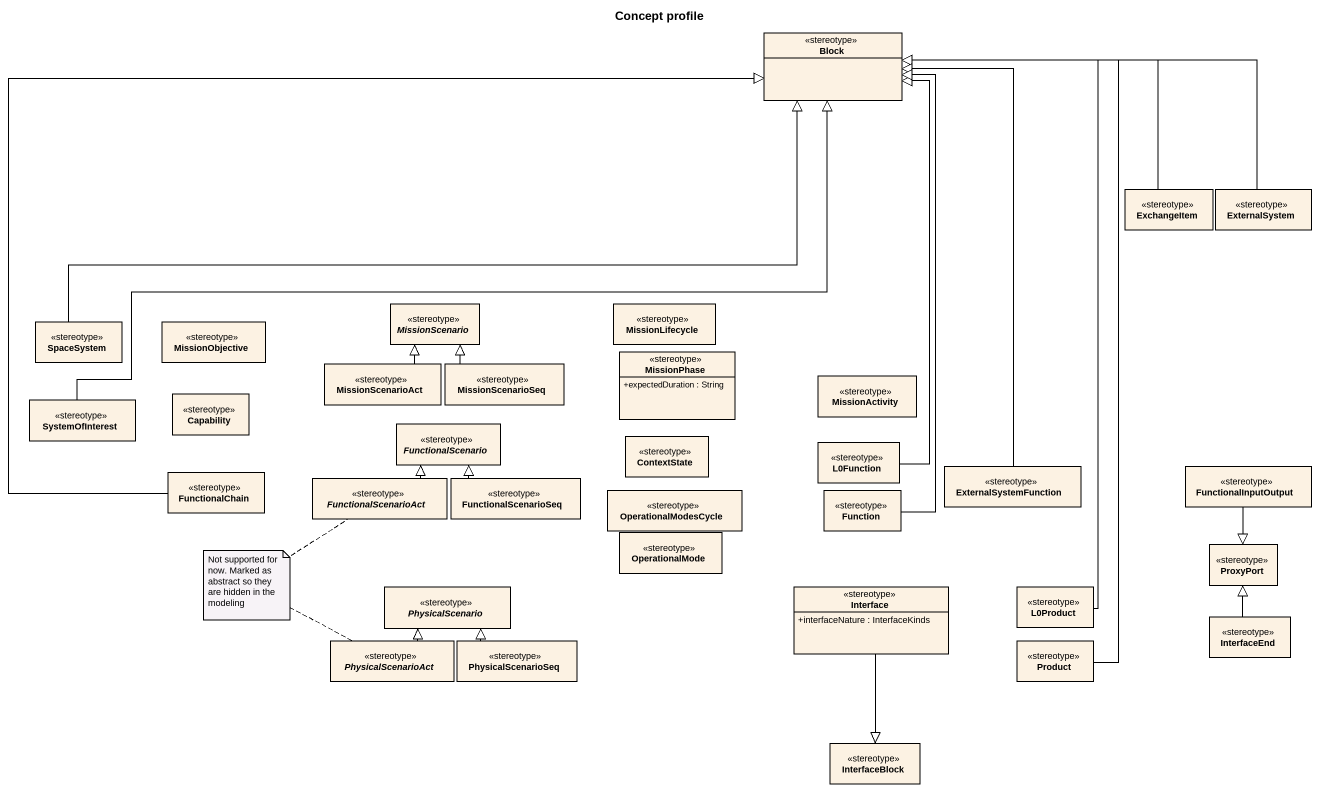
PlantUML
@startuml
title Concept profile
hide circle
hide empty members
skinparam classAttributeIconSize 0
class Block <<stereotype>>
class ExchangeItem <<stereotype>>
class ExternalSystem <<stereotype>>
class SpaceSystem <<stereotype>>
class MissionObjective <<stereotype>>
abstract class MissionScenario <<stereotype>>
class MissionLifecycle <<stereotype>>
class MissionPhase <<stereotype>> {
  +expectedDuration : String
}
class Capability <<stereotype>>
class MissionScenarioAct <<stereotype>>
class MissionScenarioSeq <<stereotype>>
class MissionActivity <<stereotype>>
class SystemOfInterest <<stereotype>>
abstract class FunctionalScenario <<stereotype>>
class ContextState <<stereotype>>
class FunctionalChain <<stereotype>>
class L0Function <<stereotype>>
class ExternalSystemFunction <<stereotype>>
class FunctionalInputOutput <<stereotype>>
abstract class FunctionalScenarioAct <<stereotype>>
class FunctionalScenarioSeq <<stereotype>>
class OperationalModesCycle <<stereotype>>
class Function <<stereotype>>
class OperationalMode <<stereotype>>
class ProxyPort <<stereotype>>
abstract class PhysicalScenario <<stereotype>>
class "Interface" as Interface_ <<stereotype>> {
  +interfaceNature : InterfaceKinds
}
class L0Product <<stereotype>>
class InterfaceEnd <<stereotype>>
abstract class PhysicalScenarioAct <<stereotype>>
class PhysicalScenarioSeq <<stereotype>>
class Product <<stereotype>>
class InterfaceBlock <<stereotype>>
ExchangeItem -left-|> Block
ExternalSystem -left-|> Block
SpaceSystem -right-|> Block
MissionScenarioAct -up-|> MissionScenario
MissionScenarioSeq -up-|> MissionScenario
SystemOfInterest -right-|> Block
FunctionalChain -up-|> Block
L0Function -up-|> Block
ExternalSystemFunction -up-|> Block
FunctionalInputOutput --|> ProxyPort
FunctionalScenarioAct -up-|> FunctionalScenario
FunctionalScenarioSeq -up-|> FunctionalScenario
Function -up-|> Block
Interface_ --|> InterfaceBlock
L0Product -up-|> Block
InterfaceEnd -up-|> ProxyPort
PhysicalScenarioAct -up-|> PhysicalScenario
PhysicalScenarioSeq -up-|> PhysicalScenario
Product -up-|> Block
note as N1
  Not supported for now. Marked as abstract so they are hidden in the modeling
end note
N1 .. FunctionalScenarioAct
N1 .. PhysicalScenarioAct
@enduml
